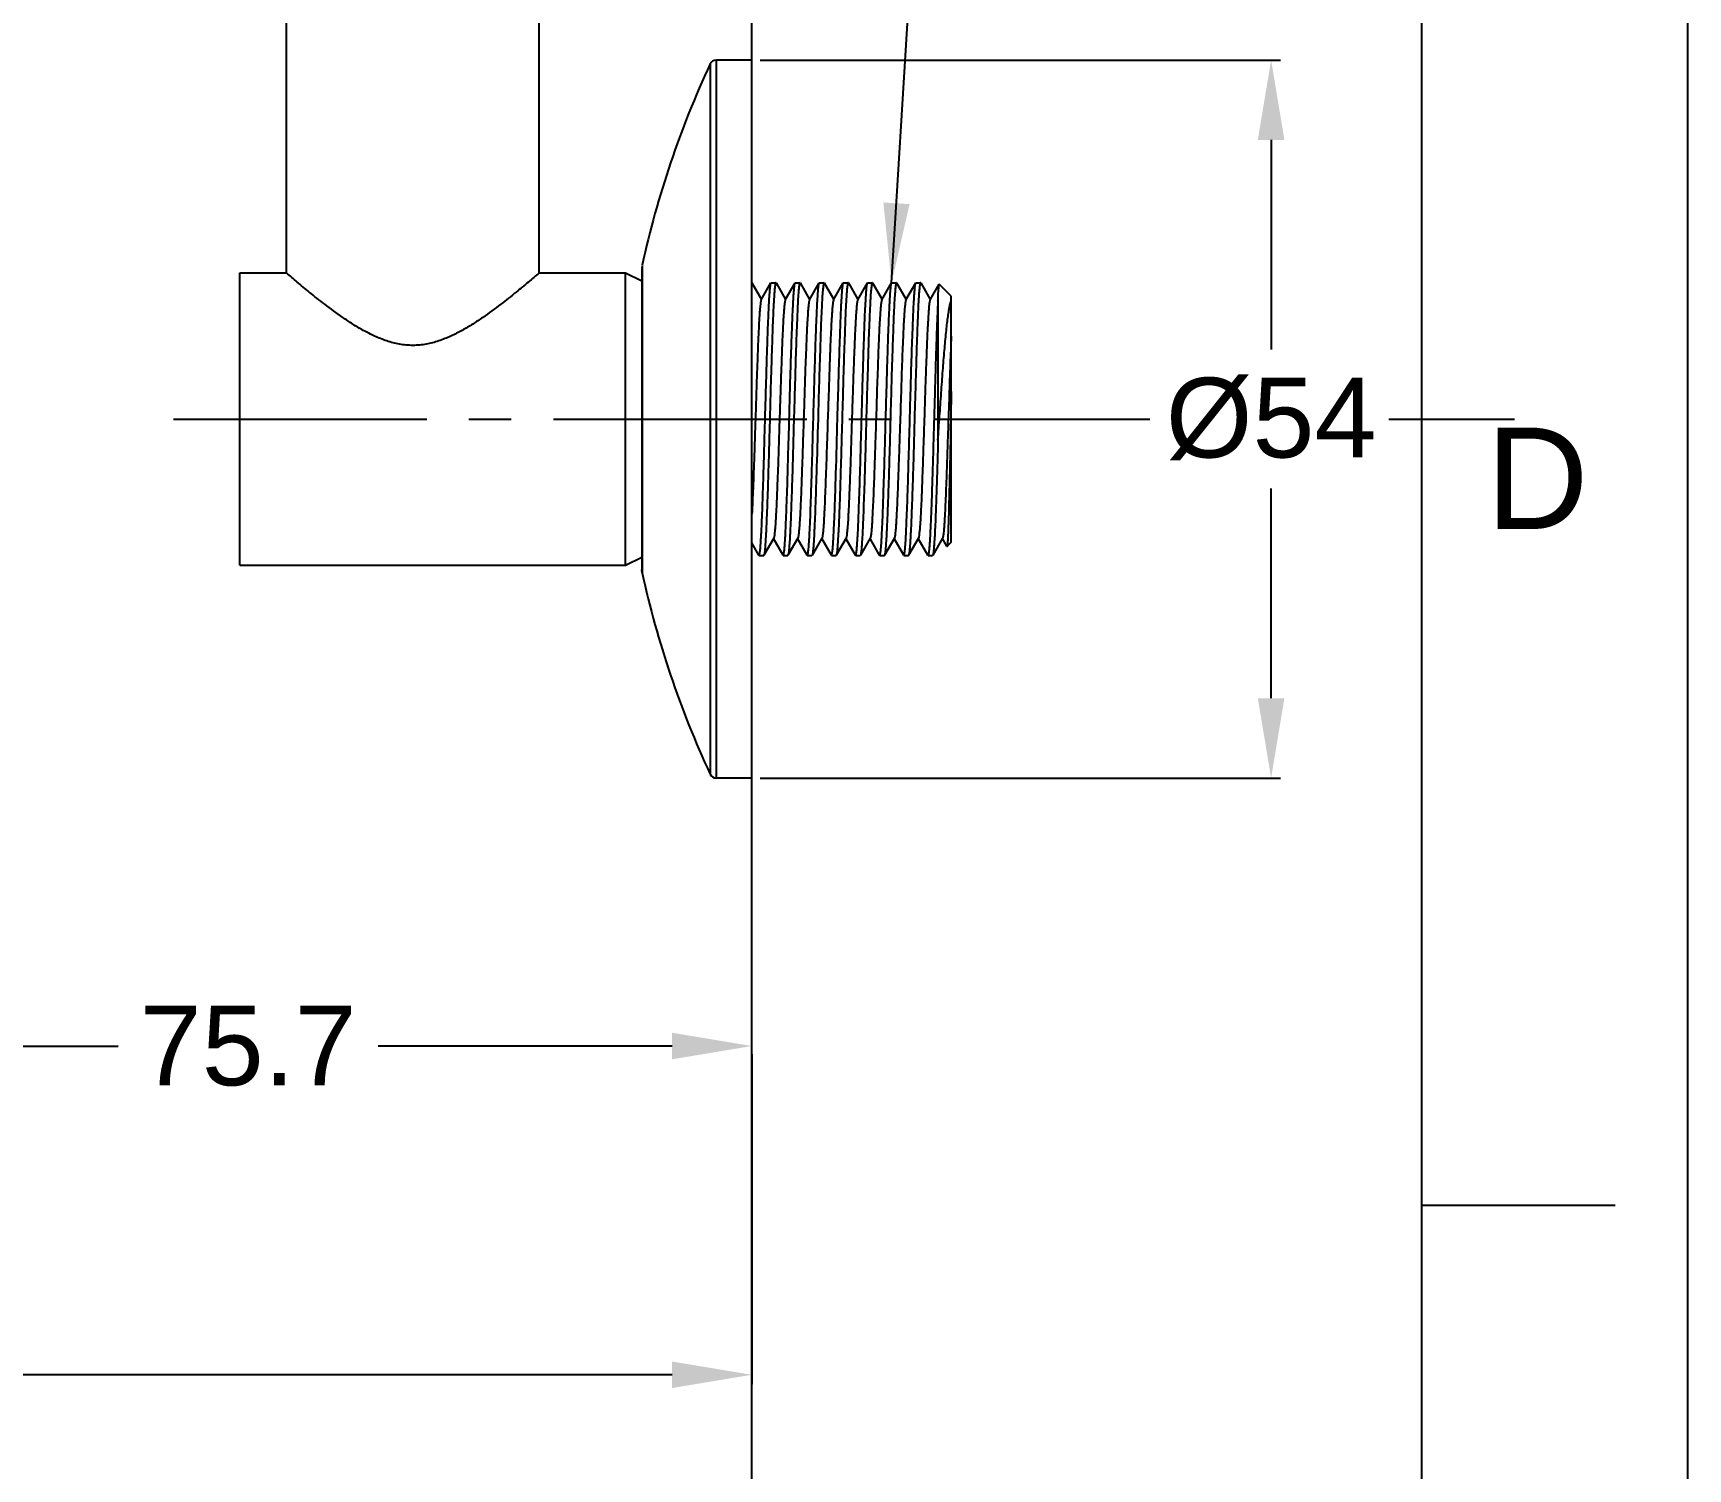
# Model space of a CAD drawing. Header units: millimetres. Extents: x 5859 to 6700, y -2125 to -1530.
# Drawn here: x 6575.4 to 6699.8, y -2013.7 to -1905.7 of the extents above; entities that cross this region are included whole.
import ezdxf

# ---------------------------------------------------------------- set-up
doc = ezdxf.new("R2010")
doc.units = ezdxf.units.MM
doc.linetypes.add('CENTER2', pattern=[28.575, 19.05, -3.175, 3.175, -3.175])
doc.layers.add('5', color=2, linetype='Continuous', lineweight=9)
for name, color, linetype in [('CENTER', 1, 'CENTER2'), ('FORM', 7, 'Continuous'), ('벽', 2, 'Continuous')]:
    doc.layers.add(name, color=color, linetype=linetype)
doc.styles.get("Standard").update_dxf_attribs({"font": 'arial.ttf'})
doc.dimstyles.new('A4', dxfattribs={"dimtxt": 4, "dimasz": 3.5, "dimexe": 0.7, "dimexo": 0.625, "dimgap": 0.5, "dimtad": 1, "dimdec": 1, "dimdsep": 46, "dimtxsty": 'Standard', "dimcen": 2.5, "dimclrd": 5, "dimclre": 5, "dimclrt": 7, "dimadec": 3, "dimazin": 2, "dimtfac": 1, "dimtdec": 1, "dimtmove": 0, "dimatfit": 3, "dimfxl": 1.25, "dimarcsym": 0})

# ---------------------------------------------------------------- blocks, each defined once
blk = doc.blocks.new('*D98')
at = {"layer": '5', "color": 3, "lineweight": -2, "transparency": 16777216}
for p, q in [((6585.44, -1767.38), (6366.37, -1767.38)), ((6367.07, -1773.38), (6367.07, -1896.83)), ((6367.07, -2032.14), (6367.07, -1908.69)), ((6367.7, -2038.14), (6367.77, -2038.14))]:
    blk.add_line(p, q, dxfattribs=at)
at = {"layer": '5', "color": 3, "transparency": 16777216}
for points in [[(6366.07, -1773.38), (6368.07, -1773.38), (6367.07, -1767.38)], [(6366.07, -2032.14), (6368.07, -2032.14), (6367.07, -2038.14)]]:
    blk.add_solid(points, dxfattribs=at)
at = {"layer": '5', "color": 4, "transparency": 16777216, "insert": (6367.07, -1902.76), "char_height": 6, "attachment_point": 5}
blk.add_mtext('(1600)', dxfattribs=at)
blk = doc.blocks.new('*D113')
at = {"layer": '5', "color": 3, "lineweight": -2, "transparency": 16777216}
for p, q in [((6630.04, -1907.74), (6669.16, -1907.74)), ((6668.46, -1913.74), (6668.46, -1929.51)), ((6668.46, -1955.74), (6668.46, -1939.97)), ((6630.04, -1961.74), (6669.16, -1961.74))]:
    blk.add_line(p, q, dxfattribs=at)
at = {"layer": '5', "color": 3, "transparency": 16777216}
for points in [[(6667.46, -1913.74), (6669.46, -1913.74), (6668.46, -1907.74)], [(6667.46, -1955.74), (6669.46, -1955.74), (6668.46, -1961.74)]]:
    blk.add_solid(points, dxfattribs=at)
at = {"layer": '5', "color": 4, "transparency": 16777216, "insert": (6668.46, -1934.74), "char_height": 6, "attachment_point": 5}
blk.add_mtext('%%C54', dxfattribs=at)
blk = doc.blocks.new('*D121')
at = {"layer": '5', "color": 3, "lineweight": -2, "transparency": 16777216}
for p, q in [((6553.66, -1981.27), (6553.66, -1981.2)), ((6559.66, -1981.9), (6581.77, -1981.9)), ((6623.41, -1981.9), (6601.31, -1981.9)), ((6629.41, -1982.17), (6629.41, -1981.2))]:
    blk.add_line(p, q, dxfattribs=at)
at = {"layer": '5', "color": 3, "transparency": 16777216}
for points in [[(6559.66, -1980.9), (6559.66, -1982.9), (6553.66, -1981.9)], [(6623.41, -1980.9), (6623.41, -1982.9), (6629.41, -1981.9)]]:
    blk.add_solid(points, dxfattribs=at)
at = {"layer": '5', "color": 4, "transparency": 16777216, "insert": (6591.54, -1981.9), "char_height": 6, "attachment_point": 5}
blk.add_mtext('75.7', dxfattribs=at)
blk = doc.blocks.new('*D122')
at = {"layer": '5', "color": 3, "lineweight": -2, "transparency": 16777216}
for p, q in [((6435.48, -1899.07), (6435.48, -2007.33)), ((6629.41, -1982.52), (6629.41, -2007.33)), ((6441.48, -2006.63), (6524.11, -2006.63)), ((6623.41, -2006.63), (6540.78, -2006.63))]:
    blk.add_line(p, q, dxfattribs=at)
at = {"layer": '5', "color": 3, "transparency": 16777216}
for points in [[(6441.48, -2005.63), (6441.48, -2007.63), (6435.48, -2006.63)], [(6623.41, -2005.63), (6623.41, -2007.63), (6629.41, -2006.63)]]:
    blk.add_solid(points, dxfattribs=at)
at = {"layer": '5', "color": 4, "transparency": 16777216, "insert": (6532.45, -2006.63), "char_height": 6, "attachment_point": 5}
blk.add_mtext('194', dxfattribs=at)

msp = doc.modelspace()

# ---------------------------------------------------------------- linework, layer by layer
at = {"linetype": 'Continuous'}
for p, q in [((6594.41, -1923.74), (6594.41, -1898.74)), ((6613.41, -1923.74), (6613.41, -1898.74)), ((6626.28, -1908.03), (6626.28, -1961.45)), ((6626.73, -1907.74), (6626.73, -1961.74)), ((6629.41, -1907.74), (6626.73, -1907.74)), ((6629.41, -1961.74), (6629.41, -1907.74)), ((6590.91, -1945.74), (6590.91, -1923.74)), ((6590.91, -1923.74), (6594.41, -1923.74)), ((6613.41, -1923.74), (6619.91, -1923.74)), ((6619.91, -1945.74), (6619.91, -1923.74)), ((6619.91, -1923.74), (6621.14, -1924.35)), ((6621.16, -1923.18), (6621.14, -1923.39)), ((6621.14, -1923.43), (6621.14, -1946.05)), ((6621.16, -1923.18), (6621.16, -1946.3)), ((6629.41, -1924.5), (6630.13, -1925.75)), ((6630.12, -1925.77), (6630.85, -1924.5)), ((6630.85, -1924.5), (6630.87, -1924.49)), ((6630.87, -1924.49), (6631.21, -1924.49)), ((6631.23, -1924.5), (6631.21, -1924.49)), ((6631.23, -1924.5), (6631.95, -1925.75)), ((6631.93, -1925.77), (6632.67, -1924.5)), ((6632.67, -1924.5), (6632.68, -1924.49)), ((6632.68, -1924.49), (6633.03, -1924.49)), ((6633.04, -1924.5), (6633.03, -1924.49)), ((6633.04, -1924.5), (6633.76, -1925.75)), ((6633.74, -1925.77), (6634.48, -1924.5)), ((6634.48, -1924.5), (6634.49, -1924.49)), ((6634.49, -1924.49), (6634.84, -1924.49)), ((6634.85, -1924.5), (6634.84, -1924.49)), ((6634.85, -1924.5), (6635.57, -1925.75)), ((6635.56, -1925.77), (6636.29, -1924.5)), ((6636.29, -1924.5), (6636.31, -1924.49)), ((6636.31, -1924.49), (6636.65, -1924.49)), ((6636.67, -1924.5), (6636.65, -1924.49)), ((6636.67, -1924.5), (6637.39, -1925.75)), ((6637.37, -1925.77), (6638.11, -1924.5)), ((6638.11, -1924.5), (6638.12, -1924.49)), ((6638.12, -1924.49), (6638.47, -1924.49)), ((6638.48, -1924.5), (6638.47, -1924.49)), ((6638.48, -1924.5), (6639.2, -1925.75)), ((6639.19, -1925.77), (6639.92, -1924.5)), ((6639.92, -1924.5), (6639.94, -1924.49)), ((6639.94, -1924.49), (6640.28, -1924.49)), ((6640.3, -1924.5), (6640.28, -1924.49)), ((6640.3, -1924.5), (6641.02, -1925.75)), ((6641, -1925.77), (6641.74, -1924.5)), ((6641.74, -1924.5), (6641.75, -1924.49)), ((6641.75, -1924.49), (6642.1, -1924.49)), ((6642.11, -1924.5), (6642.1, -1924.49)), ((6642.11, -1924.5), (6642.83, -1925.75)), ((6642.81, -1925.77), (6643.5, -1924.59)), ((6643.5, -1924.59), (6643.51, -1924.59)), ((6644.41, -1925.49), (6643.51, -1924.59)), ((6643.41, -1925.87), (6643.41, -1936.32)), ((6644.41, -1943.99), (6644.41, -1925.49)), ((6631.06, -1943.7), (6630.32, -1944.98)), ((6632.87, -1943.7), (6632.13, -1944.98)), ((6634.68, -1943.7), (6633.95, -1944.98)), ((6636.5, -1943.7), (6635.76, -1944.98)), ((6638.31, -1943.7), (6637.58, -1944.98)), ((6640.13, -1943.7), (6639.39, -1944.98)), ((6641.94, -1943.7), (6641.2, -1944.98)), ((6643.75, -1943.7), (6643.02, -1944.98)), ((6629.95, -1944.98), (6629.41, -1944.06)), ((6631.76, -1944.98), (6631.04, -1943.73)), ((6633.57, -1944.98), (6632.85, -1943.73)), ((6635.39, -1944.98), (6634.67, -1943.73)), ((6637.2, -1944.98), (6636.48, -1943.73)), ((6639.02, -1944.98), (6638.3, -1943.73)), ((6640.83, -1944.98), (6640.11, -1943.73)), ((6642.64, -1944.98), (6641.92, -1943.73)), ((6644.07, -1944.31), (6643.74, -1943.73)), ((6644.08, -1944.32), (6644.07, -1944.31)), ((6644.41, -1943.99), (6644.08, -1944.32)), ((6590.91, -1945.74), (6619.91, -1945.74)), ((6619.91, -1945.74), (6621.14, -1945.13)), ((6621.16, -1946.3), (6621.14, -1946.09)), ((6629.95, -1944.98), (6629.96, -1944.99)), ((6629.96, -1944.99), (6630.31, -1944.99)), ((6630.32, -1944.98), (6630.31, -1944.99)), ((6631.76, -1944.98), (6631.77, -1944.99)), ((6631.77, -1944.99), (6632.12, -1944.99)), ((6632.13, -1944.98), (6632.12, -1944.99)), ((6633.57, -1944.98), (6633.59, -1944.99)), ((6633.59, -1944.99), (6633.93, -1944.99)), ((6633.95, -1944.98), (6633.93, -1944.99)), ((6635.39, -1944.98), (6635.4, -1944.99)), ((6635.4, -1944.99), (6635.75, -1944.99)), ((6635.76, -1944.98), (6635.75, -1944.99)), ((6637.2, -1944.98), (6637.22, -1944.99)), ((6637.22, -1944.99), (6637.56, -1944.99)), ((6637.58, -1944.98), (6637.56, -1944.99)), ((6639.02, -1944.98), (6639.03, -1944.99)), ((6639.03, -1944.99), (6639.38, -1944.99)), ((6639.39, -1944.98), (6639.38, -1944.99)), ((6640.83, -1944.98), (6640.84, -1944.99)), ((6640.84, -1944.99), (6641.19, -1944.99)), ((6641.2, -1944.98), (6641.19, -1944.99)), ((6642.66, -1944.99), (6642.64, -1944.98)), ((6642.66, -1944.99), (6643, -1944.99)), ((6643.02, -1944.98), (6643, -1944.99)), ((6629.41, -1961.74), (6626.73, -1961.74))]:
    msp.add_line(p, q, dxfattribs=at)
for centre, radius, start, end in [((6691.14, -1938.35), 71.6, 154.9417, 167.7627), ((6626.73, -1908.24), 0.5, 90, 154.9417), ((6691.14, -1931.12), 71.6, 192.2373, 205.0583), ((6626.73, -1961.24), 0.5, 205.0583, 270)]:
    msp.add_arc(centre, radius, start, end, dxfattribs=at)
for points, knots in [([(6613.41, -1923.74), (6613.14, -1923.97), (6612.58, -1924.46), (6611.62, -1925.25), (6610.49, -1926.15), (6609.4, -1926.95), (6608.42, -1927.6), (6607.63, -1928.08), (6606.78, -1928.51), (6605.87, -1928.88), (6605.08, -1929.09), (6604.41, -1929.18), (6603.91, -1929.2), (6603.41, -1929.18), (6602.75, -1929.09), (6601.95, -1928.88), (6601.05, -1928.51), (6600.2, -1928.08), (6599.4, -1927.6), (6598.43, -1926.95), (6597.34, -1926.15), (6596.2, -1925.25), (6595.25, -1924.46), (6594.68, -1923.97), (6594.41, -1923.74)], [0, 0, 0, 0, 0.04753, 0.100639, 0.166818, 0.242187, 0.282434, 0.324038, 0.366795, 0.410524, 0.455017, 0.477477, 0.5, 0.522523, 0.544983, 0.589476, 0.633206, 0.675963, 0.717566, 0.757813, 0.833182, 0.899361, 0.95247, 1, 1, 1, 1]), ([(6630.41, -1934.74), (6630.43, -1934.09), (6630.47, -1932.82), (6630.52, -1930.98), (6630.57, -1929.51), (6630.6, -1928.43), (6630.63, -1927.69), (6630.66, -1927.02), (6630.69, -1926.42), (6630.71, -1925.89), (6630.74, -1925.45), (6630.76, -1925.13), (6630.78, -1924.91), (6630.8, -1924.79), (6630.81, -1924.68), (6630.82, -1924.6), (6630.84, -1924.54), (6630.85, -1924.51), (6630.85, -1924.5)], [0, 0, 0, 0, 0.189142, 0.371451, 0.540374, 0.617885, 0.689815, 0.755519, 0.814399, 0.865927, 0.909643, 0.945155, 0.959738, 0.972162, 0.982403, 0.99045, 0.996304, 1, 1, 1, 1]), ([(6631.21, -1924.49), (6631.21, -1924.49), (6631.2, -1924.5), (6631.19, -1924.52), (6631.18, -1924.55), (6631.17, -1924.61), (6631.15, -1924.69), (6631.14, -1924.8), (6631.12, -1925), (6631.1, -1925.3), (6631.07, -1925.73), (6631.04, -1926.24), (6631.01, -1926.84), (6630.98, -1927.52), (6630.96, -1928.26), (6630.93, -1929.06), (6630.9, -1929.92), (6630.86, -1931.16), (6630.81, -1932.77), (6630.78, -1934.07), (6630.76, -1934.74)], [0, 0, 0, 0, 0.001831, 0.003485, 0.005699, 0.011855, 0.020344, 0.031165, 0.044305, 0.077414, 0.119381, 0.169804, 0.228211, 0.294037, 0.366652, 0.445356, 0.529396, 0.617968, 0.805239, 1, 1, 1, 1]), ([(6632.23, -1934.74), (6632.24, -1934.09), (6632.28, -1932.82), (6632.33, -1930.98), (6632.38, -1929.51), (6632.42, -1928.43), (6632.45, -1927.69), (6632.47, -1927.02), (6632.5, -1926.42), (6632.53, -1925.89), (6632.55, -1925.45), (6632.58, -1925.13), (6632.6, -1924.91), (6632.61, -1924.79), (6632.62, -1924.68), (6632.64, -1924.6), (6632.65, -1924.54), (6632.66, -1924.51), (6632.67, -1924.5)], [0, 0, 0, 0, 0.189142, 0.371454, 0.540379, 0.617889, 0.689819, 0.755522, 0.814402, 0.86593, 0.909646, 0.945157, 0.959739, 0.972164, 0.982404, 0.990451, 0.996304, 1, 1, 1, 1]), ([(6633.03, -1924.49), (6633.02, -1924.49), (6633.01, -1924.5), (6633, -1924.52), (6632.99, -1924.55), (6632.98, -1924.61), (6632.97, -1924.69), (6632.95, -1924.8), (6632.93, -1925), (6632.91, -1925.3), (6632.88, -1925.73), (6632.85, -1926.24), (6632.83, -1926.84), (6632.8, -1927.52), (6632.77, -1928.26), (6632.74, -1929.06), (6632.71, -1929.92), (6632.68, -1931.16), (6632.63, -1932.77), (6632.59, -1934.07), (6632.57, -1934.74)], [0, 0, 0, 0, 0.001832, 0.003485, 0.005699, 0.011856, 0.020345, 0.031166, 0.044305, 0.077415, 0.119381, 0.169804, 0.22821, 0.294035, 0.366648, 0.445352, 0.529393, 0.617966, 0.805239, 1, 1, 1, 1]), ([(6634.04, -1934.74), (6634.06, -1934.09), (6634.09, -1932.82), (6634.15, -1930.98), (6634.19, -1929.51), (6634.23, -1928.43), (6634.26, -1927.69), (6634.29, -1927.02), (6634.31, -1926.42), (6634.34, -1925.89), (6634.37, -1925.45), (6634.39, -1925.13), (6634.41, -1924.91), (6634.42, -1924.79), (6634.44, -1924.68), (6634.45, -1924.6), (6634.46, -1924.54), (6634.47, -1924.51), (6634.48, -1924.5)], [0, 0, 0, 0, 0.189143, 0.371457, 0.540385, 0.617895, 0.689823, 0.755525, 0.814404, 0.865932, 0.909647, 0.945158, 0.95974, 0.972164, 0.982405, 0.990451, 0.996304, 1, 1, 1, 1]), ([(6634.84, -1924.49), (6634.83, -1924.49), (6634.83, -1924.5), (6634.82, -1924.52), (6634.81, -1924.55), (6634.8, -1924.61), (6634.78, -1924.69), (6634.77, -1924.8), (6634.75, -1925), (6634.72, -1925.3), (6634.7, -1925.73), (6634.67, -1926.24), (6634.64, -1926.84), (6634.61, -1927.52), (6634.58, -1928.26), (6634.56, -1929.06), (6634.53, -1929.92), (6634.49, -1931.15), (6634.44, -1932.77), (6634.41, -1934.07), (6634.39, -1934.74)], [0, 0, 0, 0, 0.001829, 0.003482, 0.005694, 0.011848, 0.020334, 0.031153, 0.04429, 0.077396, 0.11936, 0.169781, 0.228185, 0.294009, 0.366622, 0.445328, 0.529371, 0.617948, 0.805229, 1, 1, 1, 1]), ([(6635.85, -1934.74), (6635.87, -1934.09), (6635.91, -1932.82), (6635.96, -1930.98), (6636.01, -1929.51), (6636.05, -1928.43), (6636.07, -1927.69), (6636.1, -1927.02), (6636.13, -1926.42), (6636.15, -1925.89), (6636.18, -1925.45), (6636.2, -1925.13), (6636.22, -1924.91), (6636.24, -1924.79), (6636.25, -1924.68), (6636.26, -1924.6), (6636.28, -1924.54), (6636.29, -1924.51), (6636.29, -1924.5)], [0, 0, 0, 0, 0.189144, 0.371459, 0.540387, 0.617897, 0.689825, 0.755525, 0.814404, 0.865931, 0.909646, 0.945157, 0.95974, 0.972164, 0.982404, 0.990451, 0.996304, 1, 1, 1, 1]), ([(6636.65, -1924.49), (6636.65, -1924.49), (6636.64, -1924.5), (6636.63, -1924.52), (6636.62, -1924.55), (6636.61, -1924.61), (6636.6, -1924.69), (6636.58, -1924.8), (6636.56, -1925), (6636.54, -1925.3), (6636.51, -1925.73), (6636.48, -1926.24), (6636.45, -1926.84), (6636.43, -1927.51), (6636.4, -1928.26), (6636.37, -1929.06), (6636.34, -1929.92), (6636.3, -1931.15), (6636.26, -1932.77), (6636.22, -1934.07), (6636.2, -1934.74)], [0, 0, 0, 0, 0.001827, 0.003477, 0.005687, 0.011838, 0.020322, 0.031137, 0.044272, 0.077374, 0.119335, 0.169754, 0.228157, 0.29398, 0.366596, 0.445305, 0.529352, 0.617932, 0.805221, 1, 1, 1, 1]), ([(6637.67, -1934.74), (6637.69, -1934.09), (6637.72, -1932.82), (6637.78, -1930.98), (6637.82, -1929.51), (6637.86, -1928.43), (6637.89, -1927.69), (6637.91, -1927.02), (6637.94, -1926.42), (6637.97, -1925.89), (6638, -1925.45), (6638.02, -1925.13), (6638.04, -1924.91), (6638.05, -1924.79), (6638.07, -1924.68), (6638.08, -1924.6), (6638.09, -1924.54), (6638.1, -1924.51), (6638.11, -1924.5)], [0, 0, 0, 0, 0.189142, 0.371455, 0.540383, 0.617895, 0.689823, 0.755524, 0.814402, 0.865928, 0.909644, 0.945156, 0.959739, 0.972163, 0.982404, 0.990451, 0.996304, 1, 1, 1, 1]), ([(6638.47, -1924.49), (6638.46, -1924.49), (6638.45, -1924.5), (6638.45, -1924.52), (6638.44, -1924.55), (6638.42, -1924.61), (6638.41, -1924.69), (6638.4, -1924.8), (6638.38, -1925), (6638.35, -1925.3), (6638.32, -1925.73), (6638.3, -1926.24), (6638.27, -1926.84), (6638.24, -1927.51), (6638.21, -1928.26), (6638.18, -1929.06), (6638.16, -1929.92), (6638.12, -1931.15), (6638.07, -1932.77), (6638.03, -1934.07), (6638.01, -1934.74)], [0, 0, 0, 0, 0.001827, 0.003478, 0.005688, 0.011839, 0.020324, 0.03114, 0.044275, 0.077379, 0.119339, 0.169759, 0.228162, 0.293987, 0.366604, 0.445313, 0.529359, 0.617939, 0.805223, 1, 1, 1, 1]), ([(6639.48, -1934.74), (6639.5, -1934.09), (6639.54, -1932.82), (6639.59, -1930.98), (6639.64, -1929.51), (6639.67, -1928.43), (6639.7, -1927.69), (6639.73, -1927.02), (6639.76, -1926.42), (6639.78, -1925.89), (6639.81, -1925.45), (6639.83, -1925.13), (6639.85, -1924.91), (6639.87, -1924.79), (6639.88, -1924.68), (6639.89, -1924.6), (6639.91, -1924.54), (6639.92, -1924.51), (6639.92, -1924.5)], [0, 0, 0, 0, 0.189142, 0.371451, 0.540379, 0.617891, 0.68982, 0.755522, 0.814401, 0.865928, 0.909643, 0.945155, 0.959738, 0.972162, 0.982404, 0.990451, 0.996304, 1, 1, 1, 1]), ([(6640.28, -1924.49), (6640.28, -1924.49), (6640.27, -1924.5), (6640.26, -1924.52), (6640.25, -1924.55), (6640.24, -1924.61), (6640.22, -1924.69), (6640.21, -1924.8), (6640.19, -1925), (6640.17, -1925.3), (6640.14, -1925.73), (6640.11, -1926.24), (6640.08, -1926.84), (6640.05, -1927.52), (6640.03, -1928.26), (6640, -1929.06), (6639.97, -1929.92), (6639.93, -1931.15), (6639.88, -1932.77), (6639.85, -1934.07), (6639.83, -1934.74)], [0, 0, 0, 0, 0.001829, 0.003481, 0.005693, 0.011848, 0.020335, 0.031154, 0.044291, 0.077398, 0.119361, 0.169783, 0.228188, 0.294014, 0.36663, 0.445338, 0.529381, 0.617956, 0.805231, 1, 1, 1, 1]), ([(6641.3, -1934.74), (6641.31, -1934.09), (6641.35, -1932.82), (6641.4, -1930.98), (6641.45, -1929.51), (6641.49, -1928.43), (6641.52, -1927.69), (6641.54, -1927.02), (6641.57, -1926.42), (6641.6, -1925.89), (6641.62, -1925.45), (6641.65, -1925.13), (6641.67, -1924.91), (6641.68, -1924.79), (6641.69, -1924.68), (6641.71, -1924.6), (6641.72, -1924.54), (6641.73, -1924.51), (6641.74, -1924.5)], [0, 0, 0, 0, 0.189142, 0.37145, 0.540375, 0.617887, 0.689817, 0.75552, 0.8144, 0.865927, 0.909643, 0.945154, 0.959738, 0.972162, 0.982403, 0.99045, 0.996304, 1, 1, 1, 1]), ([(6642.1, -1924.49), (6642.09, -1924.49), (6642.08, -1924.5), (6642.07, -1924.52), (6642.06, -1924.55), (6642.05, -1924.61), (6642.04, -1924.69), (6642.02, -1924.8), (6642, -1925), (6641.98, -1925.3), (6641.95, -1925.73), (6641.92, -1926.24), (6641.9, -1926.84), (6641.87, -1927.52), (6641.84, -1928.26), (6641.81, -1929.06), (6641.78, -1929.92), (6641.75, -1931.15), (6641.7, -1932.77), (6641.66, -1934.07), (6641.64, -1934.74)], [0, 0, 0, 0, 0.001829, 0.003481, 0.005693, 0.011848, 0.020334, 0.031153, 0.044291, 0.077397, 0.119361, 0.169783, 0.22819, 0.294016, 0.366632, 0.445339, 0.529382, 0.617955, 0.805231, 1, 1, 1, 1]), ([(6643.41, -1925.87), (6643.42, -1925.78), (6643.42, -1925.61), (6643.43, -1925.36), (6643.44, -1925.14), (6643.45, -1924.97), (6643.47, -1924.82), (6643.47, -1924.72), (6643.48, -1924.66), (6643.49, -1924.63), (6643.49, -1924.61), (6643.5, -1924.59), (6643.5, -1924.59)], [0, 0, 0, 0, 0.217071, 0.409107, 0.575249, 0.714795, 0.82731, 0.912411, 0.94461, 0.969902, 0.988319, 1, 1, 1, 1]), ([(6630.12, -1925.77), (6630.11, -1925.78), (6630.1, -1925.8), (6630.09, -1925.86), (6630.07, -1925.97), (6630.05, -1926.14), (6630.03, -1926.35), (6630, -1926.62), (6629.98, -1926.93), (6629.96, -1927.29), (6629.93, -1927.85), (6629.89, -1928.65), (6629.85, -1929.7), (6629.81, -1930.88), (6629.76, -1932.14), (6629.72, -1933.46), (6629.68, -1934.82), (6629.63, -1936.17), (6629.58, -1937.88), (6629.51, -1939.78), (6629.45, -1941.25), (6629.41, -1941.9)], [0, 0, 0, 0, 0.001722, 0.004202, 0.011492, 0.021903, 0.035389, 0.051884, 0.071293, 0.093508, 0.118402, 0.175637, 0.241679, 0.315001, 0.393908, 0.476574, 0.561084, 0.645482, 0.727814, 0.878748, 1, 1, 1, 1]), ([(6631.93, -1925.77), (6631.92, -1925.79), (6631.91, -1925.81), (6631.9, -1925.87), (6631.89, -1925.94), (6631.87, -1926.08), (6631.84, -1926.3), (6631.82, -1926.62), (6631.79, -1927.01), (6631.76, -1927.47), (6631.74, -1928), (6631.71, -1928.59), (6631.68, -1929.23), (6631.65, -1930.18), (6631.6, -1931.46), (6631.55, -1933.07), (6631.49, -1934.74), (6631.44, -1936.41), (6631.39, -1938.02), (6631.34, -1939.3), (6631.3, -1940.25), (6631.28, -1940.89), (6631.25, -1941.48), (6631.22, -1942.01), (6631.19, -1942.47), (6631.17, -1942.86), (6631.14, -1943.18), (6631.12, -1943.4), (6631.1, -1943.54), (6631.08, -1943.61), (6631.07, -1943.67), (6631.06, -1943.69), (6631.06, -1943.7)], [0, 0, 0, 0, 0.002023, 0.005107, 0.009275, 0.014527, 0.028249, 0.046176, 0.068154, 0.09399, 0.123458, 0.156291, 0.192202, 0.230865, 0.315051, 0.405843, 0.5, 0.594156, 0.684948, 0.769134, 0.807798, 0.843707, 0.876542, 0.906009, 0.931845, 0.953824, 0.971749, 0.985473, 0.990724, 0.994891, 0.997977, 1, 1, 1, 1]), ([(6633.74, -1925.77), (6633.74, -1925.79), (6633.73, -1925.81), (6633.71, -1925.87), (6633.7, -1925.94), (6633.68, -1926.08), (6633.66, -1926.3), (6633.63, -1926.62), (6633.61, -1927.01), (6633.58, -1927.47), (6633.55, -1928), (6633.52, -1928.59), (6633.5, -1929.23), (6633.46, -1930.18), (6633.41, -1931.46), (6633.36, -1933.07), (6633.31, -1934.74), (6633.25, -1936.41), (6633.2, -1938.02), (6633.15, -1939.3), (6633.12, -1940.25), (6633.09, -1940.89), (6633.06, -1941.48), (6633.04, -1942.01), (6633.01, -1942.47), (6632.98, -1942.86), (6632.95, -1943.18), (6632.93, -1943.4), (6632.91, -1943.54), (6632.9, -1943.61), (6632.89, -1943.67), (6632.88, -1943.69), (6632.87, -1943.7)], [0, 0, 0, 0, 0.002024, 0.005109, 0.009276, 0.014527, 0.028251, 0.046177, 0.068155, 0.093992, 0.123458, 0.156293, 0.192202, 0.230866, 0.315052, 0.405844, 0.500001, 0.594157, 0.684949, 0.769135, 0.807798, 0.843708, 0.876543, 0.906009, 0.931846, 0.953823, 0.971751, 0.985473, 0.990725, 0.994893, 0.997977, 1, 1, 1, 1]), ([(6635.56, -1925.77), (6635.55, -1925.78), (6635.55, -1925.8), (6635.53, -1925.86), (6635.51, -1925.96), (6635.49, -1926.11), (6635.47, -1926.31), (6635.45, -1926.56), (6635.43, -1926.85), (6635.41, -1927.18), (6635.38, -1927.7), (6635.34, -1928.45), (6635.3, -1929.44), (6635.26, -1930.54), (6635.22, -1931.73), (6635.18, -1932.98), (6635.12, -1934.71), (6635.05, -1936.82), (6634.97, -1939.18), (6634.91, -1940.66), (6634.88, -1941.34)], [0, 0, 0, 0, 0.001697, 0.004117, 0.011185, 0.021233, 0.034225, 0.050104, 0.068783, 0.090171, 0.114152, 0.169374, 0.233276, 0.304497, 0.381517, 0.462694, 0.546294, 0.713608, 0.869247, 1, 1, 1, 1]), ([(6637.37, -1925.77), (6637.37, -1925.79), (6637.36, -1925.81), (6637.34, -1925.87), (6637.33, -1925.94), (6637.31, -1926.08), (6637.29, -1926.3), (6637.26, -1926.62), (6637.23, -1927.01), (6637.21, -1927.47), (6637.18, -1928), (6637.15, -1928.59), (6637.13, -1929.23), (6637.09, -1930.18), (6637.04, -1931.46), (6636.99, -1933.07), (6636.93, -1934.74), (6636.88, -1936.41), (6636.83, -1938.02), (6636.78, -1939.3), (6636.74, -1940.25), (6636.72, -1940.89), (6636.69, -1941.48), (6636.66, -1942.01), (6636.64, -1942.47), (6636.61, -1942.86), (6636.58, -1943.18), (6636.56, -1943.4), (6636.54, -1943.54), (6636.53, -1943.61), (6636.51, -1943.67), (6636.5, -1943.69), (6636.5, -1943.7)], [0, 0, 0, 0, 0.002023, 0.005109, 0.009276, 0.014527, 0.028251, 0.046176, 0.068155, 0.093991, 0.123458, 0.156292, 0.192202, 0.230866, 0.315052, 0.405844, 0.5, 0.594157, 0.684949, 0.769135, 0.807798, 0.843709, 0.876542, 0.90601, 0.931846, 0.953824, 0.97175, 0.985473, 0.990724, 0.994893, 0.997977, 1, 1, 1, 1]), ([(6639.19, -1925.77), (6639.18, -1925.79), (6639.17, -1925.81), (6639.16, -1925.87), (6639.14, -1925.94), (6639.12, -1926.08), (6639.1, -1926.3), (6639.07, -1926.62), (6639.05, -1927.01), (6639.02, -1927.47), (6638.99, -1928), (6638.94, -1929.06), (6638.88, -1930.75), (6638.8, -1933.09), (6638.74, -1935.16), (6638.68, -1936.83), (6638.64, -1938.04), (6638.6, -1939.18), (6638.56, -1940.23), (6638.52, -1941.17), (6638.48, -1941.87), (6638.46, -1942.37), (6638.44, -1942.68), (6638.42, -1942.96), (6638.4, -1943.19), (6638.38, -1943.38), (6638.36, -1943.53), (6638.34, -1943.62), (6638.32, -1943.68), (6638.32, -1943.7), (6638.31, -1943.7)], [0, 0, 0, 0, 0.002024, 0.005108, 0.009275, 0.014527, 0.02825, 0.046177, 0.068154, 0.093991, 0.123457, 0.156292, 0.271937, 0.405843, 0.547289, 0.617298, 0.684948, 0.748876, 0.807797, 0.860527, 0.906007, 0.925739, 0.943328, 0.95869, 0.971749, 0.982442, 0.990724, 0.996566, 0.998578, 1, 1, 1, 1]), ([(6641, -1925.77), (6640.99, -1925.79), (6640.98, -1925.81), (6640.97, -1925.87), (6640.96, -1925.94), (6640.94, -1926.08), (6640.91, -1926.3), (6640.89, -1926.62), (6640.86, -1927.01), (6640.83, -1927.47), (6640.81, -1928), (6640.76, -1929.06), (6640.69, -1930.75), (6640.62, -1933.09), (6640.55, -1935.16), (6640.5, -1936.83), (6640.45, -1938.04), (6640.41, -1939.18), (6640.37, -1940.23), (6640.33, -1941.17), (6640.3, -1941.87), (6640.27, -1942.37), (6640.25, -1942.68), (6640.23, -1942.96), (6640.21, -1943.19), (6640.19, -1943.38), (6640.17, -1943.53), (6640.15, -1943.62), (6640.14, -1943.68), (6640.13, -1943.7), (6640.13, -1943.7)], [0, 0, 0, 0, 0.002023, 0.005108, 0.009276, 0.014527, 0.02825, 0.046176, 0.068154, 0.09399, 0.123458, 0.156291, 0.271937, 0.405843, 0.547289, 0.617299, 0.684948, 0.748876, 0.807797, 0.860528, 0.906008, 0.925738, 0.943329, 0.958691, 0.971749, 0.982443, 0.990723, 0.996567, 0.998579, 1, 1, 1, 1]), ([(6642.81, -1925.77), (6642.81, -1925.79), (6642.8, -1925.81), (6642.78, -1925.87), (6642.77, -1925.94), (6642.75, -1926.08), (6642.73, -1926.3), (6642.7, -1926.62), (6642.68, -1927.01), (6642.65, -1927.47), (6642.62, -1928), (6642.59, -1928.59), (6642.57, -1929.23), (6642.53, -1930.18), (6642.48, -1931.46), (6642.43, -1933.07), (6642.38, -1934.74), (6642.32, -1936.41), (6642.27, -1938.02), (6642.22, -1939.3), (6642.19, -1940.25), (6642.16, -1940.89), (6642.13, -1941.48), (6642.11, -1942.01), (6642.08, -1942.47), (6642.05, -1942.86), (6642.02, -1943.18), (6642, -1943.4), (6641.98, -1943.54), (6641.97, -1943.61), (6641.96, -1943.67), (6641.95, -1943.69), (6641.94, -1943.7)], [0, 0, 0, 0, 0.002023, 0.005108, 0.009276, 0.014527, 0.02825, 0.046176, 0.068155, 0.09399, 0.123458, 0.156292, 0.192202, 0.230865, 0.315051, 0.405844, 0.5, 0.594156, 0.684949, 0.769135, 0.807798, 0.843708, 0.876542, 0.906009, 0.931846, 0.953823, 0.971751, 0.985473, 0.990725, 0.994893, 0.997977, 1, 1, 1, 1]), ([(6643.41, -1925.87), (6643.39, -1926.19), (6643.36, -1926.9), (6643.31, -1928.06), (6643.27, -1929.39), (6643.22, -1930.87), (6643.18, -1932.45), (6643.13, -1934.09), (6643.08, -1935.75), (6643.04, -1937.38), (6642.99, -1938.94), (6642.95, -1940.18), (6642.92, -1941.1), (6642.89, -1941.74), (6642.87, -1942.32), (6642.85, -1942.86), (6642.82, -1943.34), (6642.8, -1943.76), (6642.78, -1944.12), (6642.75, -1944.43), (6642.73, -1944.66), (6642.71, -1944.82), (6642.69, -1944.91), (6642.68, -1944.95), (6642.68, -1944.97), (6642.67, -1944.98), (6642.66, -1944.99), (6642.66, -1944.99)], [0, 0, 0, 0, 0.049977, 0.110963, 0.181337, 0.259227, 0.342557, 0.429108, 0.516574, 0.602622, 0.684962, 0.761398, 0.796758, 0.829895, 0.860587, 0.888631, 0.913839, 0.936046, 0.955103, 0.970888, 0.983298, 0.992264, 0.995445, 0.99776, 0.9986, 0.999238, 1, 1, 1, 1]), ([(6643.41, -1936.32), (6643.45, -1935.72), (6643.53, -1934.54), (6643.65, -1932.8), (6643.77, -1931.15), (6643.89, -1929.63), (6644, -1928.48), (6644.08, -1927.66), (6644.15, -1927.15), (6644.21, -1926.7), (6644.27, -1926.33), (6644.34, -1926.04), (6644.39, -1925.87), (6644.41, -1925.8)], [0, 0, 0, 0, 0.169338, 0.336045, 0.49483, 0.640446, 0.767911, 0.823402, 0.872704, 0.915362, 0.950985, 0.979264, 1, 1, 1, 1]), ([(6644.41, -1928.51), (6644.38, -1929.2), (6644.32, -1930.69), (6644.25, -1933.03), (6644.18, -1935.11), (6644.12, -1936.78), (6644.08, -1938), (6644.04, -1939.14), (6644, -1940.2), (6643.96, -1941.15), (6643.93, -1941.86), (6643.9, -1942.36), (6643.88, -1942.68), (6643.86, -1942.95), (6643.84, -1943.19), (6643.82, -1943.38), (6643.8, -1943.53), (6643.78, -1943.62), (6643.77, -1943.68), (6643.76, -1943.7), (6643.75, -1943.7)], [0, 0, 0, 0, 0.136202, 0.294491, 0.462096, 0.545161, 0.625479, 0.701421, 0.771447, 0.834137, 0.888223, 0.911689, 0.932612, 0.950883, 0.966416, 0.979133, 0.98898, 0.995926, 0.998314, 1, 1, 1, 1]), ([(6644.41, -1932.67), (6644.41, -1932.84), (6644.39, -1933.53), (6644.38, -1934.22), (6644.37, -1934.74)], [0, 0, 0, 0, 0.246631, 1, 1, 1, 1]), ([(6629.96, -1944.99), (6629.97, -1944.99), (6629.97, -1944.98), (6629.98, -1944.96), (6629.99, -1944.93), (6630, -1944.87), (6630.02, -1944.78), (6630.03, -1944.67), (6630.05, -1944.48), (6630.08, -1944.18), (6630.1, -1943.75), (6630.13, -1943.24), (6630.16, -1942.64), (6630.19, -1941.96), (6630.22, -1941.22), (6630.24, -1940.42), (6630.27, -1939.56), (6630.31, -1938.32), (6630.36, -1936.71), (6630.39, -1935.41), (6630.41, -1934.74)], [0, 0, 0, 0, 0.001829, 0.003481, 0.005693, 0.011848, 0.020335, 0.031154, 0.044291, 0.077398, 0.119361, 0.169783, 0.228189, 0.294015, 0.366631, 0.445339, 0.529382, 0.617956, 0.805231, 1, 1, 1, 1]), ([(6630.76, -1934.74), (6630.74, -1935.39), (6630.71, -1936.65), (6630.65, -1938.5), (6630.61, -1939.97), (6630.57, -1941.05), (6630.54, -1941.79), (6630.51, -1942.46), (6630.49, -1943.06), (6630.46, -1943.59), (6630.43, -1944.03), (6630.41, -1944.35), (6630.39, -1944.56), (6630.38, -1944.69), (6630.36, -1944.8), (6630.35, -1944.88), (6630.34, -1944.94), (6630.33, -1944.97), (6630.32, -1944.98)], [0, 0, 0, 0, 0.189142, 0.37145, 0.540377, 0.617889, 0.689819, 0.755521, 0.814401, 0.865927, 0.909643, 0.945154, 0.959738, 0.972162, 0.982403, 0.990451, 0.996304, 1, 1, 1, 1]), ([(6631.77, -1944.99), (6631.78, -1944.99), (6631.79, -1944.98), (6631.8, -1944.96), (6631.81, -1944.93), (6631.82, -1944.87), (6631.83, -1944.78), (6631.85, -1944.67), (6631.87, -1944.48), (6631.89, -1944.18), (6631.92, -1943.75), (6631.95, -1943.24), (6631.97, -1942.64), (6632, -1941.96), (6632.03, -1941.22), (6632.06, -1940.42), (6632.09, -1939.56), (6632.12, -1938.32), (6632.17, -1936.71), (6632.21, -1935.41), (6632.23, -1934.74)], [0, 0, 0, 0, 0.001829, 0.00348, 0.005691, 0.011845, 0.020331, 0.031149, 0.044286, 0.077392, 0.119354, 0.169775, 0.22818, 0.294005, 0.366621, 0.445329, 0.529374, 0.61795, 0.805228, 1, 1, 1, 1]), ([(6632.57, -1934.74), (6632.55, -1935.39), (6632.52, -1936.65), (6632.47, -1938.5), (6632.42, -1939.97), (6632.38, -1941.05), (6632.35, -1941.79), (6632.33, -1942.46), (6632.3, -1943.06), (6632.27, -1943.59), (6632.25, -1944.03), (6632.22, -1944.35), (6632.2, -1944.56), (6632.19, -1944.69), (6632.18, -1944.8), (6632.16, -1944.88), (6632.15, -1944.94), (6632.14, -1944.97), (6632.13, -1944.98)], [0, 0, 0, 0, 0.189141, 0.371453, 0.540381, 0.617893, 0.689822, 0.755523, 0.814401, 0.865928, 0.909644, 0.945155, 0.959738, 0.972163, 0.982404, 0.990451, 0.996304, 1, 1, 1, 1]), ([(6633.59, -1944.99), (6633.59, -1944.99), (6633.6, -1944.98), (6633.61, -1944.96), (6633.62, -1944.93), (6633.63, -1944.87), (6633.65, -1944.78), (6633.66, -1944.67), (6633.68, -1944.48), (6633.7, -1944.18), (6633.73, -1943.75), (6633.76, -1943.24), (6633.79, -1942.64), (6633.82, -1941.96), (6633.84, -1941.22), (6633.87, -1940.42), (6633.9, -1939.56), (6633.94, -1938.32), (6633.98, -1936.71), (6634.02, -1935.41), (6634.04, -1934.74)], [0, 0, 0, 0, 0.001826, 0.003477, 0.005686, 0.011837, 0.02032, 0.031135, 0.04427, 0.077372, 0.119332, 0.16975, 0.228153, 0.293977, 0.366594, 0.445303, 0.529351, 0.617932, 0.80522, 1, 1, 1, 1]), ([(6634.39, -1934.74), (6634.35, -1936.11), (6634.29, -1938.1), (6634.21, -1940.61), (6634.17, -1941.75), (6634.15, -1942.28)], [0, 0, 0, 0, 0.545866, 0.789693, 1, 1, 1, 1]), ([(6635.62, -1942.28), (6635.64, -1941.75), (6635.68, -1940.61), (6635.76, -1938.1), (6635.82, -1936.11), (6635.85, -1934.74)], [0, 0, 0, 0, 0.210307, 0.454134, 1, 1, 1, 1]), ([(6636.2, -1934.74), (6636.18, -1935.39), (6636.15, -1936.65), (6636.09, -1938.5), (6636.05, -1939.97), (6636.01, -1941.05), (6635.98, -1941.79), (6635.96, -1942.46), (6635.93, -1943.06), (6635.9, -1943.59), (6635.87, -1944.03), (6635.85, -1944.35), (6635.83, -1944.56), (6635.82, -1944.69), (6635.8, -1944.8), (6635.79, -1944.88), (6635.78, -1944.94), (6635.77, -1944.97), (6635.76, -1944.98)], [0, 0, 0, 0, 0.189144, 0.371458, 0.540386, 0.617897, 0.689824, 0.755525, 0.814404, 0.865931, 0.909646, 0.945157, 0.95974, 0.972164, 0.982405, 0.990451, 0.996304, 1, 1, 1, 1]), ([(6637.22, -1944.99), (6637.22, -1944.99), (6637.23, -1944.98), (6637.24, -1944.96), (6637.25, -1944.93), (6637.26, -1944.87), (6637.27, -1944.78), (6637.29, -1944.67), (6637.31, -1944.48), (6637.33, -1944.18), (6637.36, -1943.75), (6637.39, -1943.24), (6637.42, -1942.64), (6637.44, -1941.96), (6637.47, -1941.22), (6637.5, -1940.42), (6637.53, -1939.56), (6637.57, -1938.32), (6637.61, -1936.71), (6637.65, -1935.41), (6637.67, -1934.74)], [0, 0, 0, 0, 0.00183, 0.003483, 0.005696, 0.011851, 0.020339, 0.031158, 0.044297, 0.077404, 0.119369, 0.169791, 0.228196, 0.29402, 0.366633, 0.445338, 0.52938, 0.617955, 0.805233, 1, 1, 1, 1]), ([(6638.01, -1934.74), (6638, -1935.39), (6637.96, -1936.65), (6637.91, -1938.5), (6637.86, -1939.97), (6637.82, -1941.05), (6637.8, -1941.79), (6637.77, -1942.46), (6637.74, -1943.06), (6637.72, -1943.59), (6637.69, -1944.03), (6637.66, -1944.35), (6637.65, -1944.56), (6637.63, -1944.69), (6637.62, -1944.8), (6637.61, -1944.88), (6637.59, -1944.94), (6637.58, -1944.97), (6637.58, -1944.98)], [0, 0, 0, 0, 0.189143, 0.371456, 0.540382, 0.617892, 0.689822, 0.755524, 0.814404, 0.865932, 0.909647, 0.945158, 0.95974, 0.972164, 0.982405, 0.990451, 0.996304, 1, 1, 1, 1]), ([(6639.03, -1944.99), (6639.04, -1944.99), (6639.04, -1944.98), (6639.05, -1944.96), (6639.06, -1944.93), (6639.07, -1944.87), (6639.09, -1944.78), (6639.1, -1944.67), (6639.12, -1944.48), (6639.15, -1944.18), (6639.17, -1943.75), (6639.2, -1943.23), (6639.23, -1942.64), (6639.26, -1941.96), (6639.29, -1941.22), (6639.31, -1940.42), (6639.34, -1939.56), (6639.38, -1938.32), (6639.43, -1936.71), (6639.46, -1935.41), (6639.48, -1934.74)], [0, 0, 0, 0, 0.001832, 0.003486, 0.0057, 0.011858, 0.020347, 0.031169, 0.044309, 0.077419, 0.119386, 0.16981, 0.228216, 0.294042, 0.366656, 0.44536, 0.529399, 0.617971, 0.805241, 1, 1, 1, 1]), ([(6639.83, -1934.74), (6639.81, -1935.39), (6639.78, -1936.65), (6639.72, -1938.5), (6639.68, -1939.97), (6639.64, -1941.05), (6639.61, -1941.79), (6639.58, -1942.46), (6639.56, -1943.06), (6639.53, -1943.59), (6639.5, -1944.03), (6639.48, -1944.35), (6639.46, -1944.56), (6639.45, -1944.69), (6639.43, -1944.8), (6639.42, -1944.88), (6639.41, -1944.94), (6639.4, -1944.97), (6639.39, -1944.98)], [0, 0, 0, 0, 0.189142, 0.371452, 0.540375, 0.617886, 0.689816, 0.755519, 0.8144, 0.865928, 0.909644, 0.945156, 0.959738, 0.972163, 0.982404, 0.99045, 0.996304, 1, 1, 1, 1]), ([(6640.84, -1944.99), (6640.85, -1944.99), (6640.86, -1944.98), (6640.87, -1944.96), (6640.88, -1944.93), (6640.89, -1944.87), (6640.9, -1944.78), (6640.92, -1944.67), (6640.94, -1944.48), (6640.96, -1944.18), (6640.99, -1943.75), (6641.02, -1943.24), (6641.04, -1942.64), (6641.07, -1941.96), (6641.1, -1941.22), (6641.13, -1940.42), (6641.16, -1939.56), (6641.19, -1938.32), (6641.24, -1936.71), (6641.28, -1935.41), (6641.3, -1934.74)], [0, 0, 0, 0, 0.00183, 0.003482, 0.005695, 0.01185, 0.020337, 0.031157, 0.044295, 0.077402, 0.119367, 0.16979, 0.228196, 0.294023, 0.366638, 0.445345, 0.529386, 0.617959, 0.805233, 1, 1, 1, 1]), ([(6641.64, -1934.74), (6641.62, -1935.39), (6641.59, -1936.65), (6641.54, -1938.5), (6641.49, -1939.97), (6641.45, -1941.05), (6641.42, -1941.79), (6641.4, -1942.46), (6641.37, -1943.06), (6641.34, -1943.59), (6641.32, -1944.03), (6641.29, -1944.35), (6641.27, -1944.56), (6641.26, -1944.69), (6641.25, -1944.8), (6641.23, -1944.88), (6641.22, -1944.94), (6641.21, -1944.97), (6641.2, -1944.98)], [0, 0, 0, 0, 0.189142, 0.371451, 0.540375, 0.617886, 0.689817, 0.755519, 0.814401, 0.865928, 0.909644, 0.945156, 0.959739, 0.972162, 0.982404, 0.990452, 0.996305, 1, 1, 1, 1]), ([(6644.37, -1934.74), (6644.36, -1935.35), (6644.34, -1936.56), (6644.31, -1938.05), (6644.28, -1939.19), (6644.26, -1939.99), (6644.24, -1940.74), (6644.23, -1941.43), (6644.21, -1942.06), (6644.19, -1942.62), (6644.17, -1943.11), (6644.16, -1943.46), (6644.15, -1943.71), (6644.14, -1943.86), (6644.13, -1943.99), (6644.12, -1944.1), (6644.11, -1944.18), (6644.1, -1944.25), (6644.1, -1944.29), (6644.09, -1944.31), (6644.09, -1944.32), (6644.08, -1944.32)], [0, 0, 0, 0, 0.192367, 0.377931, 0.465873, 0.549444, 0.627838, 0.700308, 0.766164, 0.824791, 0.875639, 0.918242, 0.936328, 0.952217, 0.96587, 0.97726, 0.98637, 0.993184, 0.997702, 0.999116, 1, 1, 1, 1]), ([(6643.41, -1936.32), (6643.4, -1936.89), (6643.36, -1937.99), (6643.32, -1939.58), (6643.27, -1940.82), (6643.24, -1941.73), (6643.22, -1942.34), (6643.19, -1942.9), (6643.17, -1943.4), (6643.14, -1943.83), (6643.12, -1944.19), (6643.09, -1944.49), (6643.07, -1944.7), (6643.06, -1944.82), (6643.04, -1944.89), (6643.03, -1944.94), (6643.02, -1944.97), (6643.02, -1944.98)], [0, 0, 0, 0, 0.196057, 0.381094, 0.549733, 0.626345, 0.697065, 0.761374, 0.81881, 0.868952, 0.911442, 0.945977, 0.972323, 0.982371, 0.990325, 0.996188, 1, 1, 1, 1]), ([(6634.15, -1942.28), (6634.14, -1942.47), (6634.12, -1942.83), (6634.1, -1943.34), (6634.08, -1943.79), (6634.05, -1944.17), (6634.03, -1944.44), (6634.01, -1944.62), (6634, -1944.73), (6633.99, -1944.82), (6633.97, -1944.89), (6633.96, -1944.94), (6633.95, -1944.97), (6633.95, -1944.98)], [0, 0, 0, 0, 0.212166, 0.401899, 0.567533, 0.707887, 0.821955, 0.868878, 0.908936, 0.942072, 0.968267, 0.987533, 1, 1, 1, 1]), ([(6634.88, -1941.34), (6634.87, -1941.51), (6634.86, -1941.82), (6634.83, -1942.27), (6634.81, -1942.66), (6634.79, -1942.99), (6634.76, -1943.26), (6634.74, -1943.44), (6634.72, -1943.56), (6634.71, -1943.62), (6634.7, -1943.67), (6634.69, -1943.7), (6634.68, -1943.7)], [0, 0, 0, 0, 0.2103, 0.398646, 0.563393, 0.703386, 0.817652, 0.905431, 0.939197, 0.966176, 0.986397, 1, 1, 1, 1]), ([(6635.4, -1944.99), (6635.41, -1944.99), (6635.42, -1944.98), (6635.42, -1944.96), (6635.43, -1944.93), (6635.44, -1944.88), (6635.46, -1944.81), (6635.47, -1944.71), (6635.49, -1944.53), (6635.51, -1944.26), (6635.54, -1943.87), (6635.56, -1943.41), (6635.59, -1942.87), (6635.61, -1942.48), (6635.62, -1942.28)], [0, 0, 0, 0, 0.006377, 0.012015, 0.019533, 0.040402, 0.069155, 0.105799, 0.150304, 0.262532, 0.404924, 0.576322, 0.775333, 1, 1, 1, 1])]:
    msp.add_open_spline(points, degree=3, knots=knots, dxfattribs=at)
at = {"layer": 'CENTER'}
for p, q in [((6585.91, -1934.74), (6659.35, -1934.74)), ((6677.31, -1934.74), (6686.77, -1934.74))]:
    msp.add_line(p, q, dxfattribs=at)
at = {"layer": 'FORM', "color": 7, "linetype": 'Continuous'}
for p, q in [((6699.8, -2124.84), (6699.8, -1530.13)), ((6679.78, -1550.16), (6679.78, -2104.82)), ((6679.78, -1993.88), (6694.34, -1993.88))]:
    msp.add_line(p, q, dxfattribs=at)
at = {"layer": '벽'}
msp.add_line((6629.41, -2038.14), (6629.41, -1588.59), dxfattribs=at)

# ---------------------------------------------------------------- texts
at = {"layer": 'FORM', "insert": (6688.48, -1939.19), "char_height": 7.63, "attachment_point": 5}
msp.add_mtext_dynamic_manual_height_columns('D', width=10.0119, gutter_width=12.51, heights=[0], dxfattribs=at)

# ---------------------------------------------------------------- dimensions: what is measured, and where the dimension line sits
at = {"layer": '5'}
for base, p1, p2, text, picture, middle in [((6367.07, -2038.14), (6586.07, -1767.38), (6367.07, -2038.14), '(1600)', '*D98', (6367.07, -1902.76)), ((6668.46, -1961.74), (6629.41, -1907.74), (6629.41, -1961.74), '%%C<>', '*D113', (6668.46, -1934.74))]:
    dim = msp.add_linear_dim(base=base, p1=p1, p2=p2, angle=90, text=text, dimstyle='A4', override={"dimtxt": 6, "dimasz": 6, "dimgap": 2, "dimtad": 0, "dimtih": 1, "dimclrd": 3, "dimclre": 3, "dimclrt": 4}, dxfattribs=at)
    dim.commit()
    dim.dimension.update_dxf_attribs({"geometry": picture, "text_midpoint": middle})
dim = msp.add_linear_dim(base=(6629.41, -2006.63), p1=(6435.48, -1898.44), p2=(6629.41, -1981.9), text='194', dimstyle='A4', override={"dimtxt": 6, "dimasz": 6, "dimgap": 2, "dimtad": 0, "dimtih": 1, "dimclrd": 3, "dimclre": 3, "dimclrt": 4}, dxfattribs=at)
dim.commit()
dim.dimension.update_dxf_attribs({"geometry": '*D122', "text_midpoint": (6532.45, -2006.63)})
dim = msp.add_linear_dim(base=(6629.4123, -1981.8955), p1=(6553.6627, -1981.8955), p2=(6629.4123, -1982.7955), dimstyle='A4', override={"dimtxt": 6, "dimasz": 6, "dimgap": 2, "dimtad": 0, "dimtih": 1, "dimclrd": 3, "dimclre": 3, "dimclrt": 4}, dxfattribs=at)
dim.commit()
dim.dimension.update_dxf_attribs({"geometry": '*D121', "text_midpoint": (6591.5375, -1981.8955)})

# ---------------------------------------------------------------- leaders
msp.add_leader([(6639.92, -1924.5), (6643.06, -1873.15), (6679.78, -1873.15)], dimstyle='A4', override={"dimtxt": 6, "dimasz": 6, "dimgap": 2, "dimtih": 1, "dimclrd": 3, "dimclre": 3, "dimclrt": 4}, dxfattribs=at)

doc.saveas('drawing.dxf')
